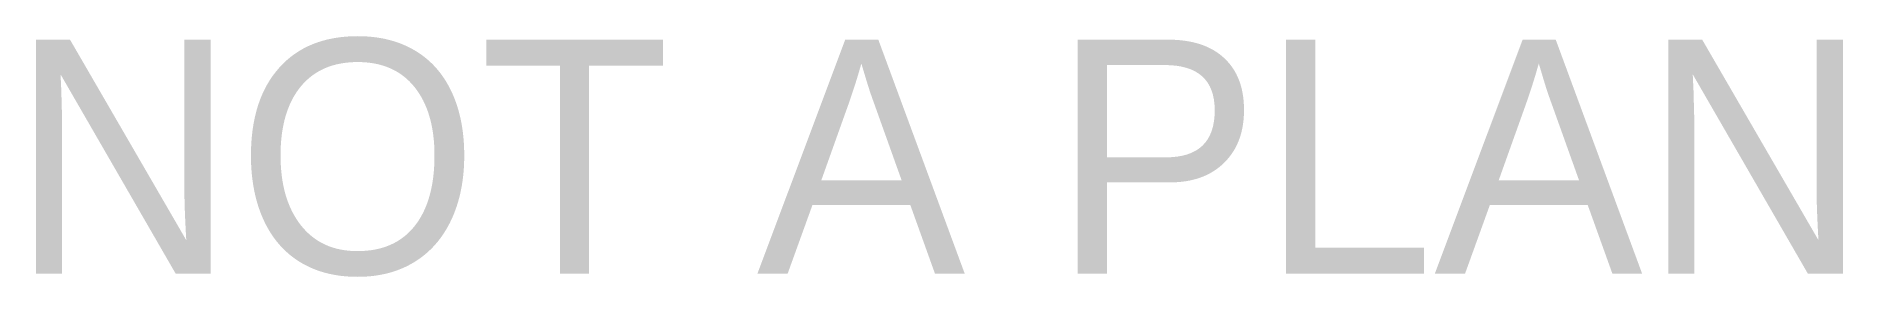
# Model space of a CAD drawing. Header units: metres. Extents: x 0.3 to 19.6, y 0 to 2.5.
import ezdxf

# ---------------------------------------------------------------- set-up
doc = ezdxf.new("R2010")
doc.units = ezdxf.units.M

msp = doc.modelspace()

# ---------------------------------------------------------------- texts
at = {"layer": 'A-ANNO'}
msp.add_text('NOT A PLAN', height=2.5, dxfattribs=at).set_placement((0, 0))

doc.saveas('drawing.dxf')
